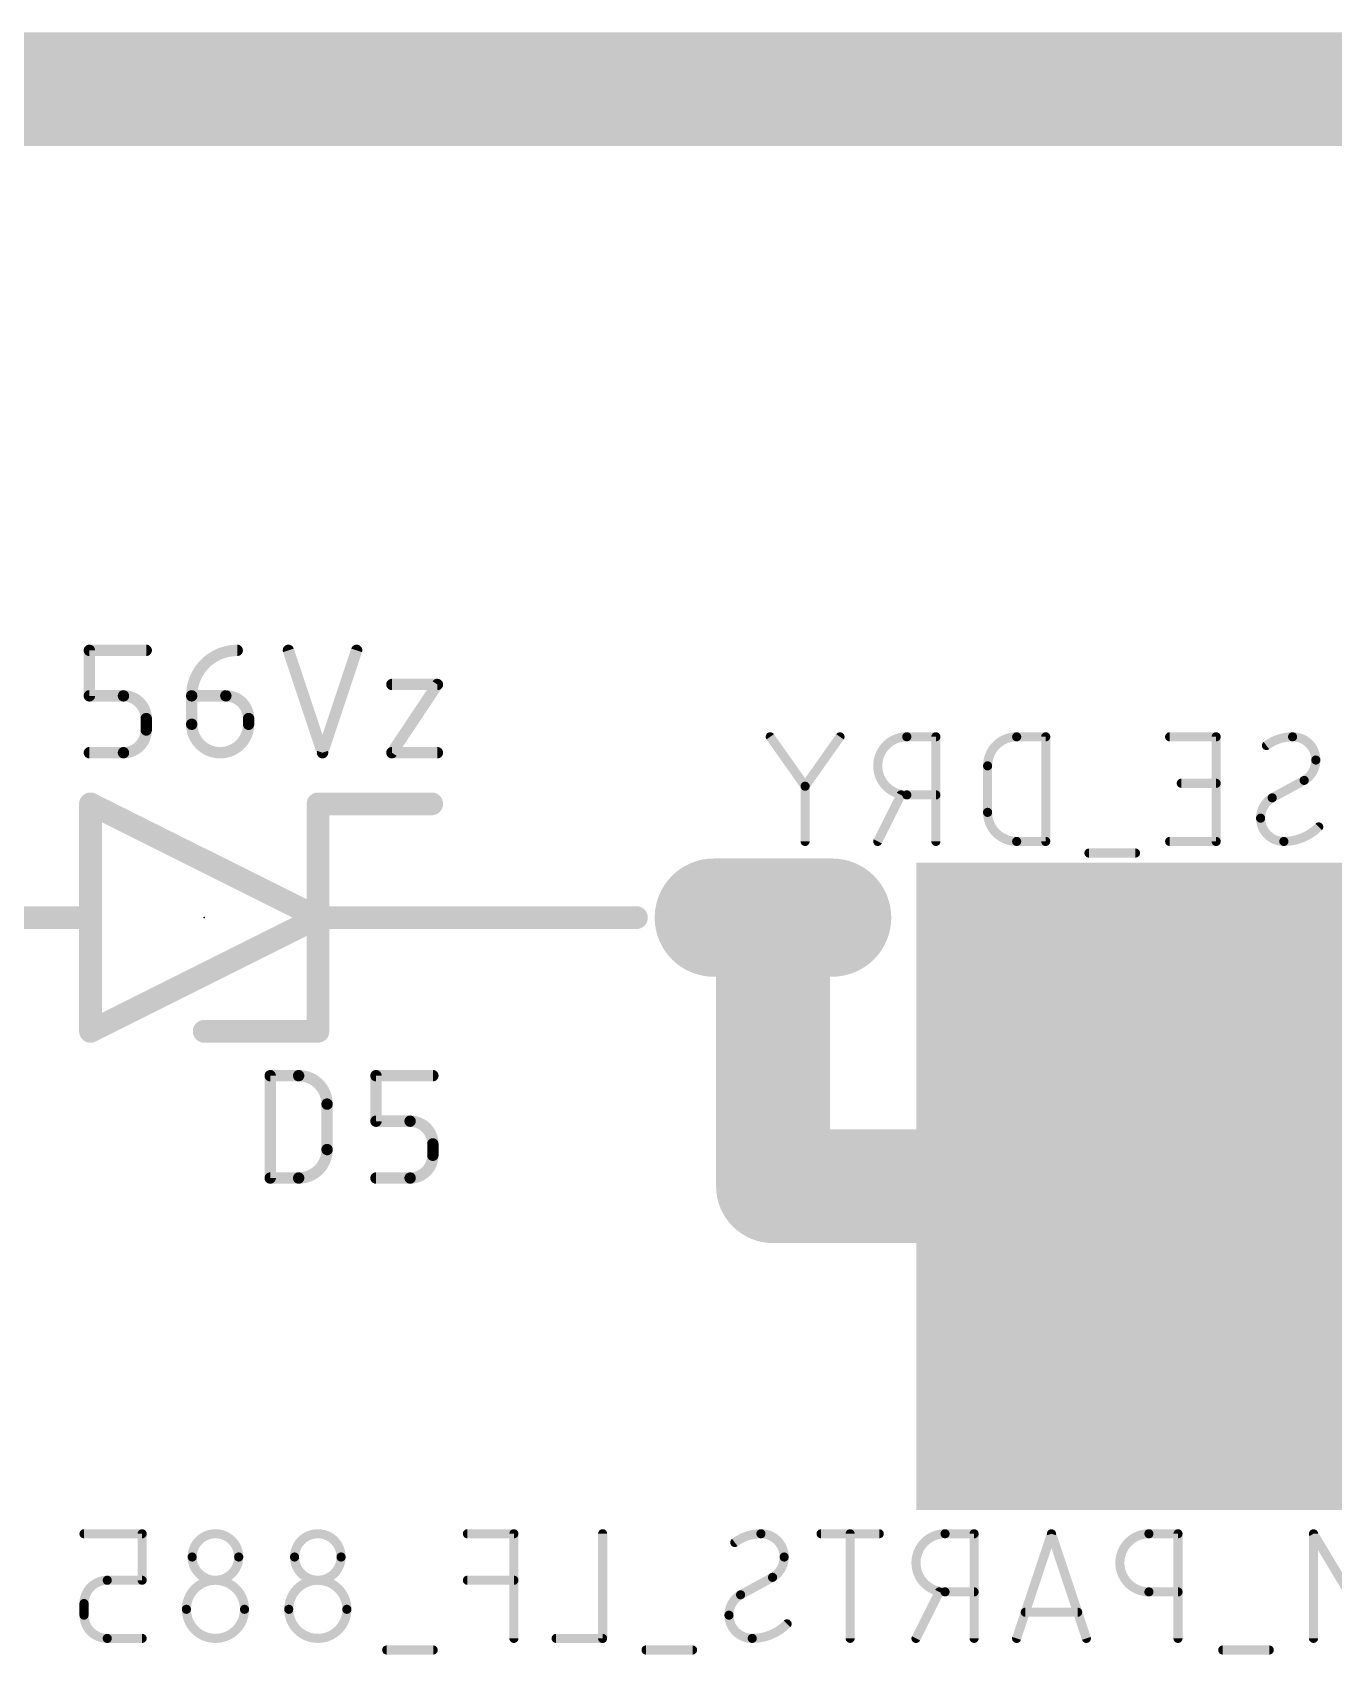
# Model space of a CAD drawing. Extents: x -93 to 210, y -228 to 208.
# Drawn here: x 71.08 to 85.61, y -100.23 to -82.11 of the extents above; entities that cross this region are included whole.
import ezdxf

# ---------------------------------------------------------------- set-up
doc = ezdxf.new("R2010")
doc.units = 0
for name, color, linetype in [('1', 12, 'CONTINUOUS'), ('16', 132, 'CONTINUOUS'), ('17', 110, 'CONTINUOUS'), ('21', 253, 'CONTINUOUS'), ('22', 253, 'CONTINUOUS'), ('23', 53, 'CONTINUOUS'), ('25', 253, 'CONTINUOUS'), ('27', 253, 'CONTINUOUS')]:
    doc.layers.add(name, color=color, linetype=linetype)

# ---------------------------------------------------------------- blocks, each defined once
blk = doc.blocks.new('LONGP100')
at = {"const_width": 1}
blk.add_lwpolyline([(-0.5, 0), (0.5, 0)], dxfattribs=at)
at = {"const_width": 0.5}
for points in [[(-0.5, 0.25, 1), (-0.5, -0.25)], [(0.5, -0.25, 1), (0.5, 0.25)]]:
    blk.add_lwpolyline(points, format="xyb", dxfattribs=at)
blk = doc.blocks.new('RECT')
blk.add_solid([(-0.5, -0.5), (0.5, -0.5), (-0.5, 0.5), (0.5, 0.5)])

msp = doc.modelspace()

# ---------------------------------------------------------------- linework, layer by layer
at = {"layer": '1', "const_width": 1.27}
msp.add_lwpolyline([(91, -82.75), (52.25, -82.75)], dxfattribs=at)
at = {"layer": '16', "const_width": 1.27}
for points in [[(79.35, -92), (79.35, -95)], [(79.35, -95), (83.75, -95)]]:
    msp.add_lwpolyline(points, dxfattribs=at)
at = {"layer": '16', "const_width": 0.635}
for points in [[(79.6675, -92, 1), (79.0325, -92)], [(79.35, -94.6825, 1), (79.35, -95.3175)], [(83.75, -95.3175, 1), (83.75, -94.6825)], [(79.0325, -95, 1), (79.6675, -95)]]:
    msp.add_lwpolyline(points, format="xyb", dxfattribs=at)
at = {"layer": '21', "const_width": 0.254}
for points in [[(71.73, -90.73), (74.27, -92)], [(71.73, -92), (71.73, -90.73)], [(74.27, -92), (74.27, -90.73)], [(74.27, -90.73), (75.54, -90.73)], [(71.73, -92), (68.301, -92)], [(74.27, -92), (71.73, -93.27)], [(71.73, -93.27), (71.73, -92)], [(74.27, -93.27), (74.27, -92)], [(77.826, -92), (74.27, -92)], [(73, -93.27), (74.27, -93.27)]]:
    msp.add_lwpolyline(points, dxfattribs=at)
at = {"layer": '21', "const_width": 0.127}
for points in [[(71.7584, -90.6732, 1), (71.7016, -90.7868)], [(71.7935, -90.73, 1), (71.6665, -90.73)], [(74.3335, -90.73, 1), (74.2065, -90.73)], [(74.27, -90.6665, 1), (74.27, -90.7935)], [(75.54, -90.7935, 1), (75.54, -90.6665)], [(71.7935, -92, 1), (71.6665, -92)], [(71.6665, -92, 1), (71.7935, -92)], [(71.73, -92.0635, 1), (71.73, -91.9365)], [(74.3335, -92, 1), (74.2065, -92)], [(74.27, -91.9365, 1), (74.27, -92.0635)], [(74.2065, -92, 1), (74.3335, -92)], [(74.2984, -92.0568, 1), (74.2416, -91.9432)], [(74.2416, -92.0568, 1), (74.2984, -91.9432)], [(77.826, -92.0635, 1), (77.826, -91.9365)], [(71.7016, -93.2132, 1), (71.7584, -93.3268)], [(71.6665, -93.27, 1), (71.7935, -93.27)], [(73, -93.2065, 1), (73, -93.3335)], [(74.2065, -93.27, 1), (74.3335, -93.27)], [(74.27, -93.3335, 1), (74.27, -93.2065)]]:
    msp.add_lwpolyline(points, format="xyb", dxfattribs=at)
at = {"layer": '22', "const_width": 0.1016}
for points in [[(79.7089, -90.5325), (79.3194, -89.9808)], [(80.0983, -89.9808), (79.7089, -90.5325)], [(81.169, -89.9808), (80.8445, -89.9808)], [(81.169, -91.1492), (81.169, -89.9808)], [(82.3956, -89.9808), (82.0711, -89.9808)], [(82.3956, -91.1492), (82.3956, -89.9808)], [(84.2983, -89.9808), (83.7791, -89.9808)], [(84.2983, -91.1492), (84.2983, -89.9808)], [(81.7465, -90.3054), (81.7465, -90.8246)], [(79.7089, -91.1492), (79.7089, -90.5325)], [(84.2983, -90.5001), (83.9089, -90.5001)], [(84.9243, -90.6624), (85.2813, -90.4676)], [(80.5199, -91.1492), (80.7796, -90.6299)], [(80.8445, -90.6299), (81.169, -90.6299)], [(82.0711, -91.1492), (82.3956, -91.1492)], [(83.7791, -91.1492), (84.2983, -91.1492)], [(83.3975, -91.279), (82.8782, -91.279)], [(72.3068, -98.8808), (71.6577, -98.8808)], [(72.3068, -99.4001), (72.3068, -98.8808)], [(76.4575, -98.8808), (75.9382, -98.8808)], [(76.4575, -100.0492), (76.4575, -98.8808)], [(77.4481, -98.8808), (77.4481, -100.0492)], [(80.5364, -98.8808), (79.8873, -98.8808)], [(80.2119, -100.0492), (80.2119, -98.8808)], [(81.5959, -98.8808), (81.2713, -98.8808)], [(81.5959, -100.0492), (81.5959, -98.8808)], [(82.4598, -98.8808), (82.0703, -100.0492)], [(82.8492, -100.0492), (82.4598, -98.8808)], [(83.8723, -98.8808), (83.5477, -98.8808)], [(83.8723, -100.0492), (83.8723, -98.8808)], [(85.7745, -99.5299), (85.385, -98.8808)], [(85.385, -98.8808), (85.385, -100.0492)], [(71.9174, -99.4001), (72.3068, -99.4001)], [(76.4575, -99.4001), (75.9382, -99.4001)], [(78.9884, -99.5624), (79.3455, -99.3676)], [(71.6577, -99.7896), (71.6577, -99.6597)], [(80.9468, -100.0492), (81.2064, -99.5299)], [(81.2713, -99.5299), (81.5959, -99.5299)], [(83.5477, -99.5299), (83.8723, -99.5299)], [(82.1677, -99.7571), (82.7519, -99.7571)], [(72.3068, -100.0492), (71.9174, -100.0492)], [(75.5566, -100.179), (75.0373, -100.179)], [(77.4481, -100.0492), (76.9288, -100.0492)], [(78.4522, -100.179), (77.9329, -100.179)], [(84.8911, -100.179), (84.3718, -100.179)]]:
    msp.add_lwpolyline(points, dxfattribs=at)
at = {"layer": '22'}
for points, const_width in [([(79.3401, -89.9662, 1), (79.2986, -89.9954)], 0.0508), ([(80.1191, -89.9954, 1), (80.0776, -89.9662)], 0.0508), ([(80.8445, -89.9808, 1), (80.8445, -90.6299)], 0.1016), ([(80.8445, -89.9554, 1), (80.8445, -90.0062)], 0.0508), ([(80.8445, -90.0062, 1), (80.8445, -89.9554)], 0.0508), ([(81.1945, -89.9808, 1), (81.1436, -89.9808)], 0.0508), ([(81.169, -90.0062, 1), (81.169, -89.9554)], 0.0508), ([(82.0711, -89.9808, 0.4142), (81.7465, -90.3054)], 0.1016), ([(82.0711, -89.9554, 1), (82.0711, -90.0062)], 0.0508), ([(82.0711, -90.0062, 1), (82.0711, -89.9554)], 0.0508), ([(82.421, -89.9808, 1), (82.3702, -89.9808)], 0.0508), ([(82.3956, -90.0062, 1), (82.3956, -89.9554)], 0.0508), ([(83.7791, -89.9554, 1), (83.7791, -90.0062)], 0.0508), ([(84.3238, -89.9808, 1), (84.2729, -89.9808)], 0.0508), ([(84.2983, -90.0062, 1), (84.2983, -89.9554)], 0.0508), ([(85.1515, -89.9808, 0.1623), (84.8594, -90.0782)], 0.1016), ([(85.4112, -90.2404, 0.4142), (85.1515, -89.9808)], 0.1016), ([(85.1515, -89.9554, 1), (85.1515, -90.0062)], 0.0508), ([(85.1515, -90.0062, 1), (85.1515, -89.9554)], 0.0508), ([(84.8442, -90.0578, 1), (84.8746, -90.0985)], 0.0508), ([(85.2813, -90.4676, 0.2656), (85.4112, -90.2404)], 0.1016), ([(85.4366, -90.2404, 1), (85.3858, -90.2404)], 0.0508), ([(81.7719, -90.3054, 1), (81.7211, -90.3054)], 0.0508), ([(81.7211, -90.3054, 1), (81.7719, -90.3054)], 0.0508), ([(85.3858, -90.2404, 1), (85.4366, -90.2404)], 0.0508), ([(79.6881, -90.5179, 1), (79.7296, -90.5472)], 0.0508), ([(79.7343, -90.5325, 1), (79.6835, -90.5325)], 0.0508), ([(79.6881, -90.5472, 1), (79.7296, -90.5179)], 0.0508), ([(83.9089, -90.4747, 1), (83.9089, -90.5255)], 0.0508), ([(84.2983, -90.5255, 1), (84.2983, -90.4747)], 0.0508), ([(85.2684, -90.4458, 1), (85.2942, -90.4895)], 0.0508), ([(85.2935, -90.4899, 1), (85.2692, -90.4453)], 0.0508), ([(80.8023, -90.6413, 1), (80.7569, -90.6186)], 0.0508), ([(80.8445, -90.6045, 1), (80.8445, -90.6553)], 0.0508), ([(80.8445, -90.6553, 1), (80.8445, -90.6045)], 0.0508), ([(81.169, -90.6553, 1), (81.169, -90.6045)], 0.0508), ([(84.9243, -90.6624, 0.2656), (84.7945, -90.8896)], 0.1016), ([(84.9122, -90.6401, 1), (84.9365, -90.6847)], 0.0508), ([(84.9372, -90.6843, 1), (84.9114, -90.6405)], 0.0508), ([(81.7465, -90.8246, 0.4142), (82.0711, -91.1492)], 0.1016), ([(81.7719, -90.8246, 1), (81.7211, -90.8246)], 0.0508), ([(81.7211, -90.8246, 1), (81.7719, -90.8246)], 0.0508), ([(84.7945, -90.8896, 0.4142), (85.0541, -91.1492)], 0.1016), ([(84.8199, -90.8896, 1), (84.7691, -90.8896)], 0.0508), ([(84.7691, -90.8896, 1), (84.8199, -90.8896)], 0.0508), ([(85.0541, -91.1492, 0.2), (85.4436, -90.9869)], 0.1016), ([(85.4616, -91.0048, 1), (85.4256, -90.969)], 0.0508), ([(80.4972, -91.1378, 1), (80.5427, -91.1606)], 0.0508), ([(82.0711, -91.1238, 1), (82.0711, -91.1746)], 0.0508), ([(82.0711, -91.1746, 1), (82.0711, -91.1238)], 0.0508), ([(82.3956, -91.1746, 1), (82.3956, -91.1238)], 0.0508), ([(83.7791, -91.1238, 1), (83.7791, -91.1746)], 0.0508), ([(84.2983, -91.1746, 1), (84.2983, -91.1238)], 0.0508), ([(85.0541, -91.1238, 1), (85.0541, -91.1746)], 0.0508), ([(85.0541, -91.1746, 1), (85.0541, -91.1238)], 0.0508), ([(79.6835, -91.1492, 1), (79.7343, -91.1492)], 0.0508), ([(81.1436, -91.1492, 1), (81.1945, -91.1492)], 0.0508), ([(82.3702, -91.1492, 1), (82.421, -91.1492)], 0.0508), ([(82.8782, -91.2536, 1), (82.8782, -91.3044)], 0.0508), ([(83.3975, -91.3044, 1), (83.3975, -91.2536)], 0.0508), ([(84.2729, -91.1492, 1), (84.3238, -91.1492)], 0.0508), ([(71.6577, -98.8554, 1), (71.6577, -98.9062)], 0.0508), ([(72.3322, -98.8808, 1), (72.2814, -98.8808)], 0.0508), ([(72.3068, -98.9062, 1), (72.3068, -98.8554)], 0.0508), ([(73.3849, -99.1404, 1), (72.8656, -99.1404)], 0.1016), ([(74.5279, -99.1404, 1), (74.0086, -99.1404)], 0.1016), ([(75.9382, -98.8554, 1), (75.9382, -98.9062)], 0.0508), ([(76.4829, -98.8808, 1), (76.4321, -98.8808)], 0.0508), ([(76.4575, -98.9062, 1), (76.4575, -98.8554)], 0.0508), ([(77.4735, -98.8808, 1), (77.4227, -98.8808)], 0.0508), ([(79.2156, -98.8808, 0.1623), (78.9235, -98.9782)], 0.1016), ([(79.4753, -99.1404, 0.4142), (79.2156, -98.8808)], 0.1016), ([(79.2156, -98.8554, 1), (79.2156, -98.9062)], 0.0508), ([(79.2156, -98.9062, 1), (79.2156, -98.8554)], 0.0508), ([(79.8873, -98.8554, 1), (79.8873, -98.9062)], 0.0508), ([(80.2373, -98.8808, 1), (80.1865, -98.8808)], 0.0508), ([(80.5364, -98.9062, 1), (80.5364, -98.8554)], 0.0508), ([(81.2713, -98.8808, 1), (81.2713, -99.5299)], 0.1016), ([(81.2713, -98.8554, 1), (81.2713, -98.9062)], 0.0508), ([(81.2713, -98.9062, 1), (81.2713, -98.8554)], 0.0508), ([(81.6213, -98.8808, 1), (81.5705, -98.8808)], 0.0508), ([(81.5959, -98.9062, 1), (81.5959, -98.8554)], 0.0508), ([(82.4839, -98.8728, 1), (82.4357, -98.8888)], 0.0508), ([(82.4839, -98.8888, 1), (82.4357, -98.8728)], 0.0508), ([(83.5477, -98.8808, 1), (83.5477, -99.5299)], 0.1016), ([(83.5477, -98.8554, 1), (83.5477, -98.9062)], 0.0508), ([(83.5477, -98.9062, 1), (83.5477, -98.8554)], 0.0508), ([(83.8977, -98.8808, 1), (83.8469, -98.8808)], 0.0508), ([(83.8723, -98.9062, 1), (83.8723, -98.8554)], 0.0508), ([(85.4068, -98.8677, 1), (85.3632, -98.8939)], 0.0508), ([(85.4104, -98.8808, 1), (85.3596, -98.8808)], 0.0508), ([(78.9083, -98.9578, 1), (78.9388, -98.9985)], 0.0508), ([(72.8656, -99.1404, 1), (73.3849, -99.1404)], 0.1016), ([(72.891, -99.1404, 1), (72.8402, -99.1404)], 0.0508), ([(72.8402, -99.1404, 1), (72.891, -99.1404)], 0.0508), ([(73.4103, -99.1404, 1), (73.3595, -99.1404)], 0.0508), ([(73.3595, -99.1404, 1), (73.4103, -99.1404)], 0.0508), ([(74.0086, -99.1404, 1), (74.5279, -99.1404)], 0.1016), ([(74.034, -99.1404, 1), (73.9832, -99.1404)], 0.0508), ([(73.9832, -99.1404, 1), (74.034, -99.1404)], 0.0508), ([(74.5533, -99.1404, 1), (74.5025, -99.1404)], 0.0508), ([(74.5025, -99.1404, 1), (74.5533, -99.1404)], 0.0508), ([(79.3455, -99.3676, 0.2656), (79.4753, -99.1404)], 0.1016), ([(79.5007, -99.1404, 1), (79.4499, -99.1404)], 0.0508), ([(79.4499, -99.1404, 1), (79.5007, -99.1404)], 0.0508), ([(71.9174, -99.4001, 0.4142), (71.6577, -99.6597)], 0.1016), ([(71.9174, -99.3747, 1), (71.9174, -99.4255)], 0.0508), ([(71.9174, -99.4255, 1), (71.9174, -99.3747)], 0.0508), ([(72.2814, -99.4001, 1), (72.3322, -99.4001)], 0.0508), ([(72.3068, -99.4255, 1), (72.3068, -99.3747)], 0.0508), ([(73.4498, -99.7246, 1), (72.8007, -99.7246)], 0.1016), ([(74.5928, -99.7246, 1), (73.9437, -99.7246)], 0.1016), ([(75.9382, -99.3747, 1), (75.9382, -99.4255)], 0.0508), ([(76.4575, -99.4255, 1), (76.4575, -99.3747)], 0.0508), ([(79.3326, -99.3458, 1), (79.3584, -99.3895)], 0.0508), ([(79.3576, -99.3899, 1), (79.3333, -99.3453)], 0.0508), ([(71.6831, -99.6597, 1), (71.6323, -99.6597)], 0.0508), ([(78.9884, -99.5624, 0.2656), (78.8586, -99.7896)], 0.1016), ([(78.9763, -99.5401, 1), (79.0006, -99.5847)], 0.0508), ([(79.0013, -99.5843, 1), (78.9756, -99.5405)], 0.0508), ([(81.2291, -99.5413, 1), (81.1837, -99.5186)], 0.0508), ([(81.2713, -99.5045, 1), (81.2713, -99.5553)], 0.0508), ([(81.2713, -99.5553, 1), (81.2713, -99.5045)], 0.0508), ([(81.5959, -99.5553, 1), (81.5959, -99.5045)], 0.0508), ([(83.5477, -99.5045, 1), (83.5477, -99.5553)], 0.0508), ([(83.5477, -99.5553, 1), (83.5477, -99.5045)], 0.0508), ([(83.8723, -99.5553, 1), (83.8723, -99.5045)], 0.0508), ([(71.6323, -99.6597, 1), (71.6831, -99.6597)], 0.0508), ([(71.6577, -99.7896, 0.4142), (71.9174, -100.0492)], 0.1016), ([(71.6831, -99.7896, 1), (71.6323, -99.7896)], 0.0508), ([(71.6323, -99.7896, 1), (71.6831, -99.7896)], 0.0508), ([(72.8007, -99.7246, 1), (73.4498, -99.7246)], 0.1016), ([(72.8261, -99.7246, 1), (72.7753, -99.7246)], 0.0508), ([(72.7753, -99.7246, 1), (72.8261, -99.7246)], 0.0508), ([(73.4752, -99.7246, 1), (73.4244, -99.7246)], 0.0508), ([(73.4244, -99.7246, 1), (73.4752, -99.7246)], 0.0508), ([(73.9437, -99.7246, 1), (74.5928, -99.7246)], 0.1016), ([(73.9691, -99.7246, 1), (73.9183, -99.7246)], 0.0508), ([(73.9183, -99.7246, 1), (73.9691, -99.7246)], 0.0508), ([(74.6182, -99.7246, 1), (74.5674, -99.7246)], 0.0508), ([(74.5674, -99.7246, 1), (74.6182, -99.7246)], 0.0508), ([(78.8586, -99.7896, 0.4142), (79.1183, -100.0492)], 0.1016), ([(78.884, -99.7896, 1), (78.8332, -99.7896)], 0.0508), ([(78.8332, -99.7896, 1), (78.884, -99.7896)], 0.0508), ([(82.1677, -99.7317, 1), (82.1677, -99.7825)], 0.0508), ([(82.7519, -99.7825, 1), (82.7519, -99.7317)], 0.0508), ([(79.1183, -100.0492, 0.2), (79.5077, -99.8869)], 0.1016), ([(79.5258, -99.9048, 1), (79.4897, -99.869)], 0.0508), ([(71.9174, -100.0238, 1), (71.9174, -100.0746)], 0.0508), ([(71.9174, -100.0746, 1), (71.9174, -100.0238)], 0.0508), ([(72.3068, -100.0746, 1), (72.3068, -100.0238)], 0.0508), ([(75.0373, -100.1536, 1), (75.0373, -100.2044)], 0.0508), ([(75.5566, -100.2044, 1), (75.5566, -100.1536)], 0.0508), ([(76.4321, -100.0492, 1), (76.4829, -100.0492)], 0.0508), ([(76.9288, -100.0238, 1), (76.9288, -100.0746)], 0.0508), ([(77.4227, -100.0492, 1), (77.4735, -100.0492)], 0.0508), ([(77.4481, -100.0746, 1), (77.4481, -100.0238)], 0.0508), ([(77.9329, -100.1536, 1), (77.9329, -100.2044)], 0.0508), ([(78.4522, -100.2044, 1), (78.4522, -100.1536)], 0.0508), ([(79.1183, -100.0238, 1), (79.1183, -100.0746)], 0.0508), ([(79.1183, -100.0746, 1), (79.1183, -100.0238)], 0.0508), ([(80.1865, -100.0492, 1), (80.2373, -100.0492)], 0.0508), ([(80.924, -100.0378, 1), (80.9695, -100.0606)], 0.0508), ([(81.5705, -100.0492, 1), (81.6213, -100.0492)], 0.0508), ([(82.0462, -100.0412, 1), (82.0944, -100.0572)], 0.0508), ([(82.8251, -100.0572, 1), (82.8733, -100.0412)], 0.0508), ([(83.8469, -100.0492, 1), (83.8977, -100.0492)], 0.0508), ([(84.3718, -100.1536, 1), (84.3718, -100.2044)], 0.0508), ([(84.8911, -100.2044, 1), (84.8911, -100.1536)], 0.0508), ([(85.3596, -100.0492, 1), (85.4104, -100.0492)], 0.0508)]:
    msp.add_lwpolyline(points, format="xyb", dxfattribs=dict(at, const_width=const_width))
at = {"layer": '23'}
msp.add_point((73, -92), dxfattribs=at)
at = {"layer": '25', "const_width": 0.127}
for points in [[(73.7366, -94.9083), (73.7366, -93.7653)], [(73.7366, -93.7653), (74.0541, -93.7653)], [(74.9177, -94.2733), (74.9177, -93.7653)], [(74.9177, -93.7653), (75.5527, -93.7653)], [(74.3716, -94.0828), (74.3716, -94.5908)], [(75.2987, -94.2733), (74.9177, -94.2733)], [(75.5527, -94.6543), (75.5527, -94.5273)], [(74.0541, -94.9083), (73.7366, -94.9083)], [(74.9177, -94.9083), (75.2987, -94.9083)]]:
    msp.add_lwpolyline(points, dxfattribs=at)
at = {"layer": '25'}
for points, const_width in [([(73.7684, -93.7653, 1), (73.7049, -93.7653)], 0.0635), ([(73.7366, -93.7336, 1), (73.7366, -93.7971)], 0.0635), ([(74.3716, -94.0828, 0.4142), (74.0541, -93.7653)], 0.127), ([(74.0541, -93.7336, 1), (74.0541, -93.7971)], 0.0635), ([(74.0541, -93.7971, 1), (74.0541, -93.7336)], 0.0635), ([(74.9495, -93.7653, 1), (74.886, -93.7653)], 0.0635), ([(74.9177, -93.7336, 1), (74.9177, -93.7971)], 0.0635), ([(75.5527, -93.7971, 1), (75.5527, -93.7336)], 0.0635), ([(74.4034, -94.0828, 1), (74.3398, -94.0828)], 0.0635), ([(74.3398, -94.0828, 1), (74.4034, -94.0828)], 0.0635), ([(74.9177, -94.2416, 1), (74.9177, -94.3051)], 0.0635), ([(74.886, -94.2733, 1), (74.9495, -94.2733)], 0.0635), ([(75.5527, -94.5273, 0.4142), (75.2987, -94.2733)], 0.127), ([(75.2987, -94.2416, 1), (75.2987, -94.3051)], 0.0635), ([(75.2987, -94.3051, 1), (75.2987, -94.2416)], 0.0635), ([(74.0541, -94.9083, 0.4142), (74.3716, -94.5908)], 0.127), ([(74.4034, -94.5908, 1), (74.3398, -94.5908)], 0.0635), ([(74.3398, -94.5908, 1), (74.4034, -94.5908)], 0.0635), ([(75.5845, -94.5273, 1), (75.5209, -94.5273)], 0.0635), ([(75.5209, -94.5273, 1), (75.5845, -94.5273)], 0.0635), ([(75.2987, -94.9083, 0.4142), (75.5527, -94.6543)], 0.127), ([(75.5845, -94.6543, 1), (75.5209, -94.6543)], 0.0635), ([(75.5209, -94.6543, 1), (75.5845, -94.6543)], 0.0635), ([(73.7366, -94.8766, 1), (73.7366, -94.9401)], 0.0635), ([(73.7049, -94.9083, 1), (73.7684, -94.9083)], 0.0635), ([(74.0541, -94.8766, 1), (74.0541, -94.9401)], 0.0635), ([(74.0541, -94.9401, 1), (74.0541, -94.8766)], 0.0635), ([(74.9177, -94.8766, 1), (74.9177, -94.9401)], 0.0635), ([(75.2987, -94.8766, 1), (75.2987, -94.9401)], 0.0635), ([(75.2987, -94.9401, 1), (75.2987, -94.8766)], 0.0635)]:
    msp.add_lwpolyline(points, format="xyb", dxfattribs=dict(at, const_width=const_width))
at = {"layer": '27', "const_width": 0.127}
for points in [[(71.7173, -89.5235), (71.7173, -89.0155)], [(71.7173, -89.0155), (72.3523, -89.0155)], [(73.9398, -89.0155), (74.3208, -90.1585)], [(74.3208, -90.1585), (74.7018, -89.0155)], [(72.0983, -89.5235), (71.7173, -89.5235)], [(72.8603, -89.5235), (73.2413, -89.5235)], [(72.8603, -89.841), (72.8603, -89.5235)], [(75.0955, -89.3965), (75.6035, -89.3965)], [(75.6035, -89.3965), (75.0955, -90.1585)], [(72.3523, -89.9045), (72.3523, -89.7775)], [(73.4953, -89.7775), (73.4953, -89.841)], [(71.7173, -90.1585), (72.0983, -90.1585)], [(75.0955, -90.1585), (75.6035, -90.1585)]]:
    msp.add_lwpolyline(points, dxfattribs=at)
at = {"layer": '27'}
for points, const_width in [([(71.7491, -89.0155, 1), (71.6856, -89.0155)], 0.0635), ([(71.7173, -88.9838, 1), (71.7173, -89.0473)], 0.0635), ([(72.3523, -89.0473, 1), (72.3523, -88.9838)], 0.0635), ([(73.3683, -89.0155, 0.4142), (72.8603, -89.5235)], 0.127), ([(73.3683, -89.0473, 1), (73.3683, -88.9838)], 0.0635), ([(73.9699, -89.0055, 1), (73.9097, -89.0255)], 0.0635), ([(74.7319, -89.0255, 1), (74.6717, -89.0055)], 0.0635), ([(71.7173, -89.4917, 1), (71.7173, -89.5553)], 0.0635), ([(72.0983, -89.4917, 1), (72.0983, -89.5553)], 0.0635), ([(72.3523, -89.7775, 0.4142), (72.0983, -89.5235)], 0.127), ([(72.0983, -89.5553, 1), (72.0983, -89.4917)], 0.0635), ([(72.8603, -89.4917, 1), (72.8603, -89.5553)], 0.0635), ([(72.8921, -89.5235, 1), (72.8286, -89.5235)], 0.0635), ([(73.2413, -89.4917, 1), (73.2413, -89.5553)], 0.0635), ([(73.4953, -89.7775, 0.4142), (73.2413, -89.5235)], 0.127), ([(73.2413, -89.5553, 1), (73.2413, -89.4917)], 0.0635), ([(75.0955, -89.3648, 1), (75.0955, -89.4283)], 0.0635), ([(75.6299, -89.4141, 1), (75.5771, -89.3789)], 0.0635), ([(75.6035, -89.4283, 1), (75.6035, -89.3648)], 0.0635), ([(71.6856, -89.5235, 1), (71.7491, -89.5235)], 0.0635), ([(72.8286, -89.5235, 1), (72.8921, -89.5235)], 0.0635), ([(72.0983, -90.1585, 0.4142), (72.3523, -89.9045)], 0.127), ([(72.3841, -89.7775, 1), (72.3205, -89.7775)], 0.0635), ([(72.3205, -89.7775, 1), (72.3841, -89.7775)], 0.0635), ([(72.3841, -89.9045, 1), (72.3205, -89.9045)], 0.0635), ([(72.8603, -89.841, 1), (73.4953, -89.841)], 0.127), ([(72.8921, -89.841, 1), (72.8286, -89.841)], 0.0635), ([(72.8286, -89.841, 1), (72.8921, -89.841)], 0.0635), ([(73.5271, -89.7775, 1), (73.4635, -89.7775)], 0.0635), ([(73.4635, -89.7775, 1), (73.5271, -89.7775)], 0.0635), ([(73.5271, -89.841, 1), (73.4635, -89.841)], 0.0635), ([(73.4635, -89.841, 1), (73.5271, -89.841)], 0.0635), ([(72.3205, -89.9045, 1), (72.3841, -89.9045)], 0.0635), ([(71.7173, -90.1268, 1), (71.7173, -90.1903)], 0.0635), ([(72.0983, -90.1268, 1), (72.0983, -90.1903)], 0.0635), ([(72.0983, -90.1903, 1), (72.0983, -90.1268)], 0.0635), ([(74.2907, -90.1485, 1), (74.3509, -90.1685)], 0.0635), ([(74.2907, -90.1685, 1), (74.3509, -90.1485)], 0.0635), ([(75.0955, -90.1268, 1), (75.0955, -90.1903)], 0.0635), ([(75.0691, -90.1409, 1), (75.1219, -90.1761)], 0.0635), ([(75.6035, -90.1903, 1), (75.6035, -90.1268)], 0.0635)]:
    msp.add_lwpolyline(points, format="xyb", dxfattribs=dict(at, const_width=const_width))

# ---------------------------------------------------------------- block references
at = {"layer": '16', "xscale": 5.6, "yscale": 7.23, "rotation": 180}
msp.add_blockref('RECT', (83.75, -95), dxfattribs=at)
at = {"layer": '17', "xscale": 1.3208, "yscale": 1.3208, "rotation": 180}
msp.add_blockref('LONGP100', (79.35, -92), dxfattribs=at)
msp.add_blockref('LONGP100', (79.35, -92), dxfattribs=at)

doc.saveas('drawing.dxf')
